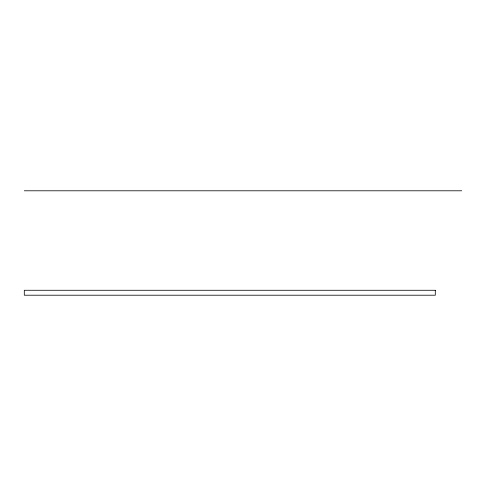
<?xml version="1.0" encoding="UTF-8"?>
<svg xmlns="http://www.w3.org/2000/svg" width="486" height="486" viewBox="0 0 486 486"><rect width="100%" height="100%" fill="white"/><g stroke="black" fill="none" stroke-linecap="round" stroke-linejoin="round"><path stroke-width="0.73" d="M24.3 190.791L461.7 190.791M435.298 290.276L24.3 290.276L24.3 295.209L435.298 295.209L435.298 290.276"/></g></svg>
